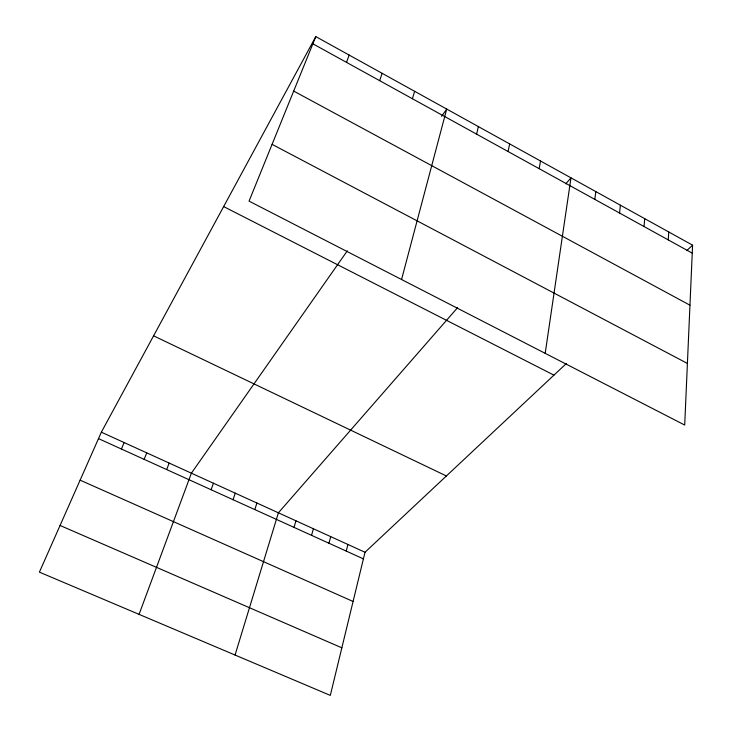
<?xml version="1.0" encoding="UTF-8"?>
<svg xmlns="http://www.w3.org/2000/svg" width="732" height="732" viewBox="0 0 732 732"><rect width="100%" height="100%" fill="white"/><g stroke="black" fill="none" stroke-linecap="round" stroke-linejoin="round"><path stroke-width="1.1" d="M692.591 245.165L684.704 425.045L249.054 201.126L315.794 36.6L692.591 245.165L686.753 250.637M668.261 239.904L668.764 231.98M644.041 226.536L644.7 218.658M619.565 213.03L620.379 205.198M594.832 199.388L595.811 191.601M545.194 353.336L570.978 177.858L565.735 183.869M539.164 168.671L540.509 160.985M508.09 151.524L509.646 143.902M476.614 134.157L478.38 126.599M566.358 363.502L365.012 552.257L330.315 695.4L39.409 572.14L101.355 432.182L315.794 36.6M346.245 551.086L347.92 544.471M401.557 279.505L446.712 109.068L441.625 116.324M328.961 543.236L330.718 536.638M311.558 535.339L313.397 528.751M294.035 527.388L295.957 520.809M412.418 98.729L414.623 91.308M235.054 655.039L278.398 512.812L457.646 307.605M254.818 509.582L256.923 503.03M379.679 80.666L382.122 73.31M233.06 499.709L235.265 493.167M211.118 489.745L213.424 483.221M346.501 62.357L349.173 55.074M139.071 614.368L191.391 473.183L347.288 250.866M166.658 469.56L169.174 463.072M144.14 459.339L146.766 452.861M121.42 449.027L124.156 442.567M60.061 525.475L341.844 647.82M80.117 480.155L353.08 601.475M98.5 438.624L363.401 558.873M101.355 432.182L365.012 552.257M153.583 335.832L446.392 475.965M223.653 206.58L553.932 375.15M272.084 144.35L687.403 363.438M293.697 91.079L689.956 305.189M312.875 43.81L692.243 253.135"/></g></svg>
